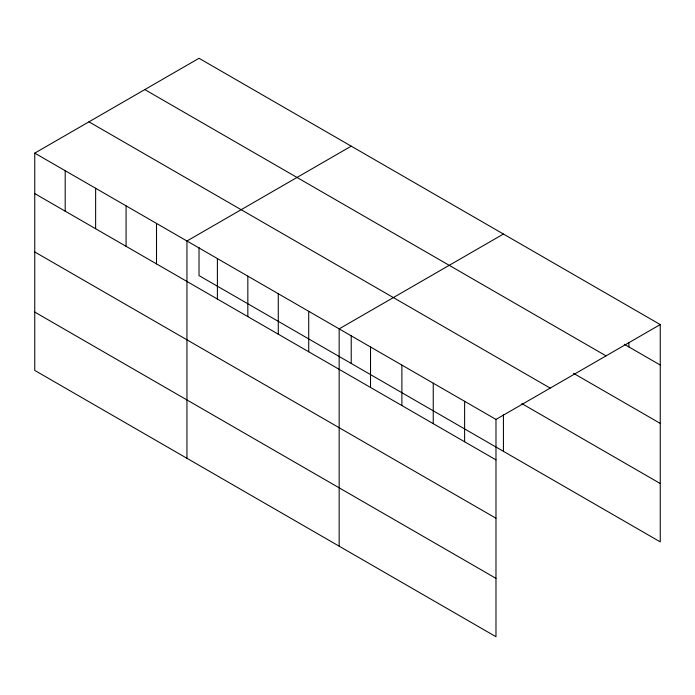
<?xml version="1.0" encoding="UTF-8"?>
<svg xmlns="http://www.w3.org/2000/svg" width="695" height="695" viewBox="0 0 695 695"><rect width="100%" height="100%" fill="white"/><g stroke="black" fill="none" stroke-linecap="round" stroke-linejoin="round"><path stroke-width="1.04" d="M34.75 153.126L495.978 419.415L495.978 636.716L34.75 370.426L34.75 153.126L199.022 58.284L660.25 324.574L660.25 541.874L199.022 275.585L199.022 247.489M351.227 146.159L186.955 241L186.955 458.3M503.432 234.033L339.16 328.874L339.16 546.174M495.978 419.415L660.25 324.574M624.275 344.268L660.25 365.04M144.812 89.586L606.04 355.866M573.54 373.337L660.25 423.394M88.96 121.834L550.188 388.114M521.884 403.63L660.25 483.52M34.75 193.592L495.978 459.882M34.75 251.955L495.978 518.235M34.75 312.072L495.978 578.362M628.888 342.67L628.888 346.935M503.432 414.594L503.432 451.333M464.616 401.31L464.616 441.777M433.246 383.197L433.246 423.663M401.884 365.092L401.884 405.559M370.522 346.987L370.522 387.454M351.227 335.364L351.227 363.459M308.719 311.299L308.719 351.774M278.278 293.724L278.278 334.199M247.837 276.15L247.837 316.625M217.396 258.575L217.396 299.041M156.514 223.425L156.514 263.892M126.073 205.85L126.073 246.317M95.632 188.275L95.632 228.742M65.191 170.701L65.191 211.167"/></g></svg>
